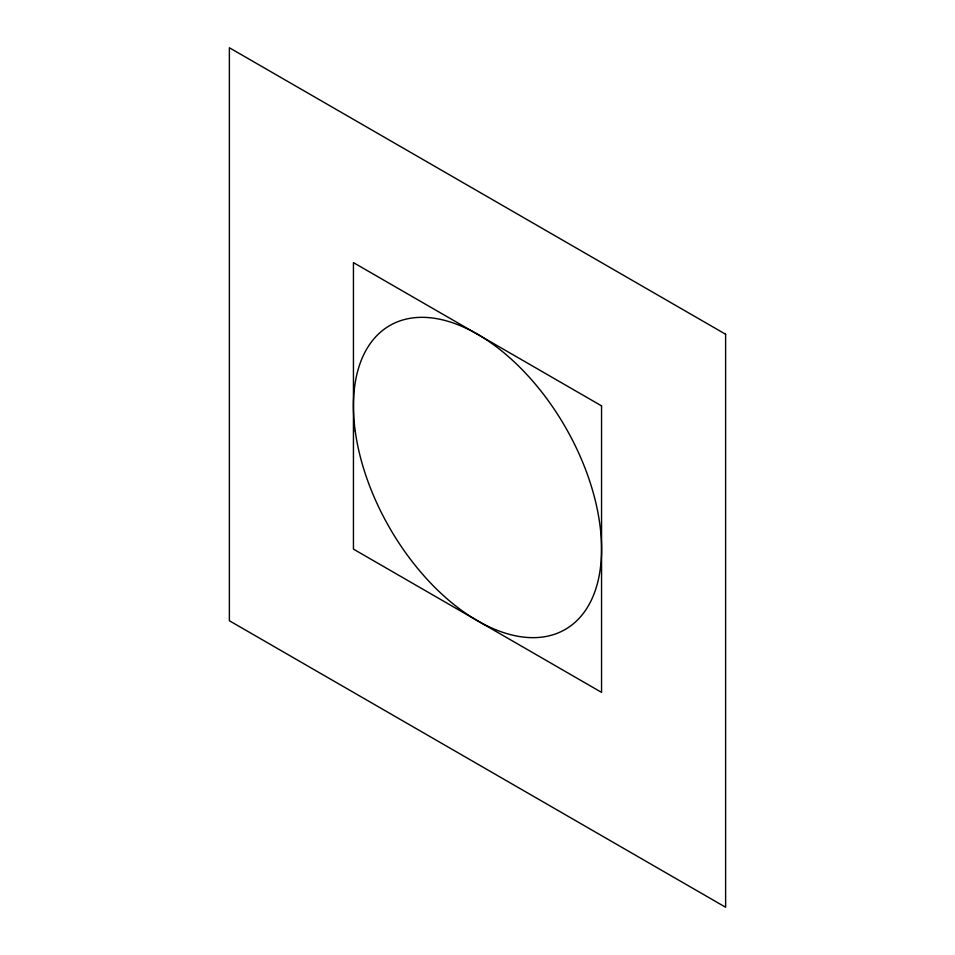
<?xml version="1.0" encoding="UTF-8"?>
<svg xmlns="http://www.w3.org/2000/svg" width="955" height="955" viewBox="0 0 955 955"><rect width="100%" height="100%" fill="white"/><g stroke="black" fill="none" stroke-linecap="round" stroke-linejoin="round"><path stroke-width="1.43" d="M725.621 334.25L229.379 47.75L229.379 620.75L725.621 907.25L725.621 334.25M601.555 405.875L353.445 262.625L353.445 549.125L601.555 692.375L601.555 405.875M355.212 431.003A175.445 101.29 60 0 0 556.729 633.475A175.445 101.29 60 0 0 520.571 368.021A175.445 101.29 60 0 0 355.212 431.003"/></g></svg>
